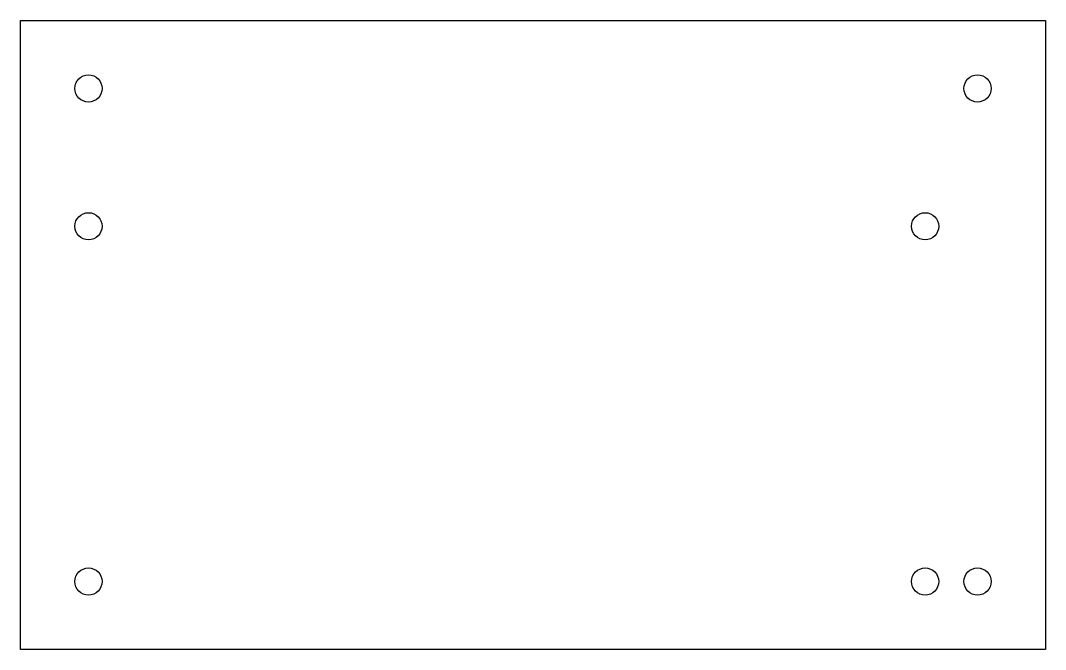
# Model space of a CAD drawing. Header units: millimetres. Extents: x 0 to 132, y 0 to 81.
import ezdxf

# ---------------------------------------------------------------- set-up
doc = ezdxf.new("R2010")
doc.units = ezdxf.units.MM

msp = doc.modelspace()

# ---------------------------------------------------------------- linework, layer by layer
for p, q in [((0, 0), (0, 81)), ((0, 81), (132, 81)), ((132, 81), (132, 0)), ((132, 0), (0, 0))]:
    msp.add_line(p, q)
for centre in [(8.75, 72.25), (123.25, 72.25), (8.75, 54.5), (116.5, 54.5), (8.75, 8.75), (116.5, 8.75), (123.25, 8.75)]:
    msp.add_circle(centre, 1.75)

doc.saveas('drawing.dxf')
